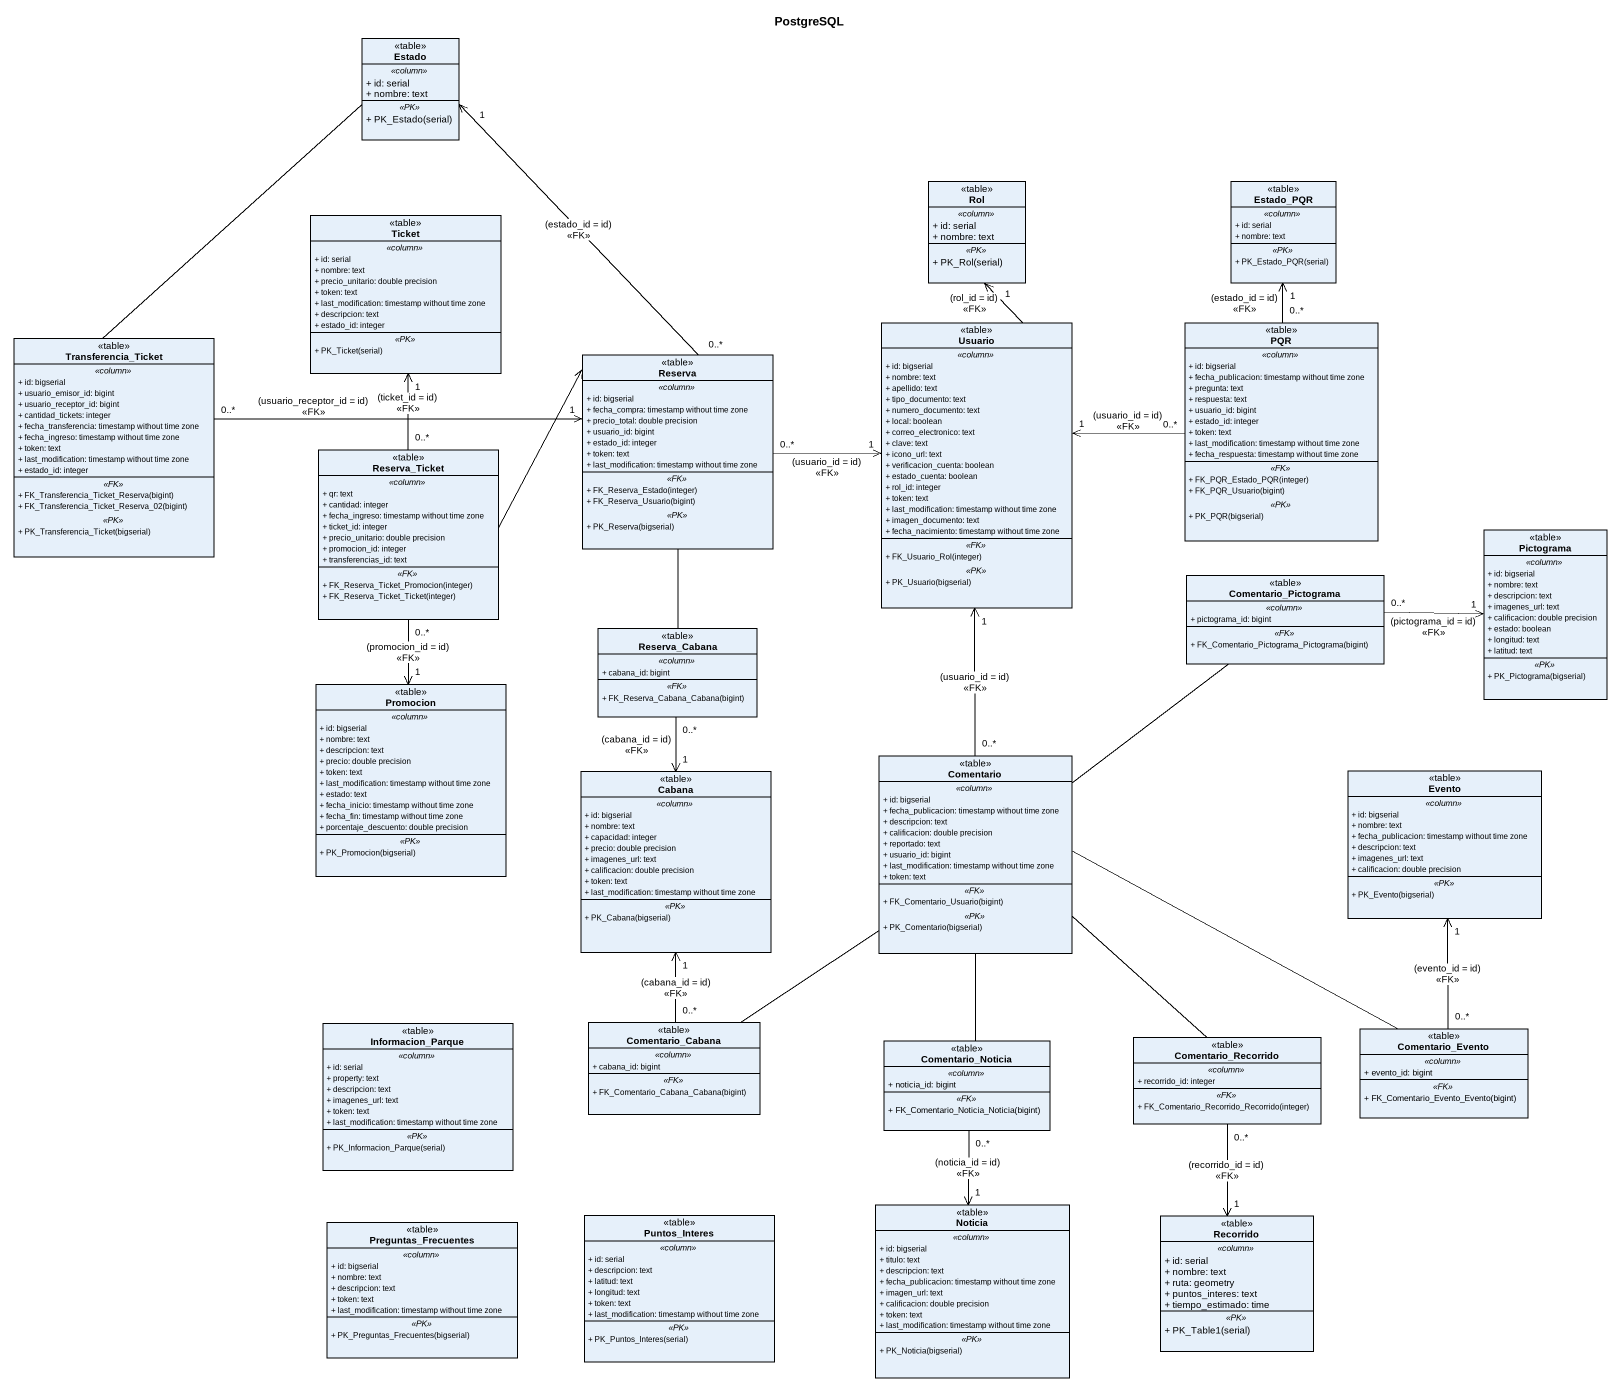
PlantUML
@startuml
title PostgreSQL
hide circle
hide empty members
skinparam classAttributeIconSize 0
class Estado <<table>> {
  .. <<column>> ..
  + id: serial
  + nombre: text
  .. <<PK>> ..
  + PK_Estado(serial)
}
class Rol <<table>> {
  .. <<column>> ..
  + id: serial
  + nombre: text
  .. <<PK>> ..
  + PK_Rol(serial)
}
class Estado_PQR <<table>> {
  .. <<column>> ..
  + id: serial
  + nombre: text
  .. <<PK>> ..
  + PK_Estado_PQR(serial)
}
class Ticket <<table>> {
  .. <<column>> ..
  + id: serial
  + nombre: text
  + precio_unitario: double precision
  + token: text
  + last_modification: timestamp without time zone
  + descripcion: text
  + estado_id: integer
  .. <<PK>> ..
  + PK_Ticket(serial)
}
class Transferencia_Ticket <<table>> {
  .. <<column>> ..
  + id: bigserial
  + usuario_emisor_id: bigint
  + usuario_receptor_id: bigint
  + cantidad_tickets: integer
  + fecha_transferencia: timestamp without time zone
  + fecha_ingreso: timestamp without time zone
  + token: text
  + last_modification: timestamp without time zone
  + estado_id: integer
  .. <<FK>> ..
  + FK_Transferencia_Ticket_Reserva(bigint)
  + FK_Transferencia_Ticket_Reserva_02(bigint)
  .. <<PK>> ..
  + PK_Transferencia_Ticket(bigserial)
}
class Usuario <<table>> {
  .. <<column>> ..
  + id: bigserial
  + nombre: text
  + apellido: text
  + tipo_documento: text
  + numero_documento: text
  + local: boolean
  + correo_electronico: text
  + clave: text
  + icono_url: text
  + verificacion_cuenta: boolean
  + estado_cuenta: boolean
  + rol_id: integer
  + token: text
  + last_modification: timestamp without time zone
  + imagen_documento: text
  + fecha_nacimiento: timestamp without time zone
  .. <<FK>> ..
  + FK_Usuario_Rol(integer)
  .. <<PK>> ..
  + PK_Usuario(bigserial)
}
class PQR <<table>> {
  .. <<column>> ..
  + id: bigserial
  + fecha_publicacion: timestamp without time zone
  + pregunta: text
  + respuesta: text
  + usuario_id: bigint
  + estado_id: integer
  + token: text
  + last_modification: timestamp without time zone
  + fecha_respuesta: timestamp without time zone
  .. <<FK>> ..
  + FK_PQR_Estado_PQR(integer)
  + FK_PQR_Usuario(bigint)
  .. <<PK>> ..
  + PK_PQR(bigserial)
}
class Reserva <<table>> {
  .. <<column>> ..
  + id: bigserial
  + fecha_compra: timestamp without time zone
  + precio_total: double precision
  + usuario_id: bigint
  + estado_id: integer
  + token: text
  + last_modification: timestamp without time zone
  .. <<FK>> ..
  + FK_Reserva_Estado(integer)
  + FK_Reserva_Usuario(bigint)
  .. <<PK>> ..
  + PK_Reserva(bigserial)
}
class Reserva_Ticket <<table>> {
  .. <<column>> ..
  + qr: text
  + cantidad: integer
  + fecha_ingreso: timestamp without time zone
  + ticket_id: integer
  + precio_unitario: double precision
  + promocion_id: integer
  + transferencias_id: text
  .. <<FK>> ..
  + FK_Reserva_Ticket_Promocion(integer)
  + FK_Reserva_Ticket_Ticket(integer)
}
class Pictograma <<table>> {
  .. <<column>> ..
  + id: bigserial
  + nombre: text
  + descripcion: text
  + imagenes_url: text
  + calificacion: double precision
  + estado: boolean
  + longitud: text
  + latitud: text
  .. <<PK>> ..
  + PK_Pictograma(bigserial)
}
class Comentario_Pictograma <<table>> {
  .. <<column>> ..
  + pictograma_id: bigint
  .. <<FK>> ..
  + FK_Comentario_Pictograma_Pictograma(bigint)
}
class Reserva_Cabana <<table>> {
  .. <<column>> ..
  + cabana_id: bigint
  .. <<FK>> ..
  + FK_Reserva_Cabana_Cabana(bigint)
}
class Promocion <<table>> {
  .. <<column>> ..
  + id: bigserial
  + nombre: text
  + descripcion: text
  + precio: double precision
  + token: text
  + last_modification: timestamp without time zone
  + estado: text
  + fecha_inicio: timestamp without time zone
  + fecha_fin: timestamp without time zone
  + porcentaje_descuento: double precision
  .. <<PK>> ..
  + PK_Promocion(bigserial)
}
class Cabana <<table>> {
  .. <<column>> ..
  + id: bigserial
  + nombre: text
  + capacidad: integer
  + precio: double precision
  + imagenes_url: text
  + calificacion: double precision
  + token: text
  + last_modification: timestamp without time zone
  .. <<PK>> ..
  + PK_Cabana(bigserial)
}
class Comentario <<table>> {
  .. <<column>> ..
  + id: bigserial
  + fecha_publicacion: timestamp without time zone
  + descripcion: text
  + calificacion: double precision
  + reportado: text
  + usuario_id: bigint
  + last_modification: timestamp without time zone
  + token: text
  .. <<FK>> ..
  + FK_Comentario_Usuario(bigint)
  .. <<PK>> ..
  + PK_Comentario(bigserial)
}
class Evento <<table>> {
  .. <<column>> ..
  + id: bigserial
  + nombre: text
  + fecha_publicacion: timestamp without time zone
  + descripcion: text
  + imagenes_url: text
  + calificacion: double precision
  .. <<PK>> ..
  + PK_Evento(bigserial)
}
class Informacion_Parque <<table>> {
  .. <<column>> ..
  + id: serial
  + property: text
  + descripcion: text
  + imagenes_url: text
  + token: text
  + last_modification: timestamp without time zone
  .. <<PK>> ..
  + PK_Informacion_Parque(serial)
}
class Comentario_Cabana <<table>> {
  .. <<column>> ..
  + cabana_id: bigint
  .. <<FK>> ..
  + FK_Comentario_Cabana_Cabana(bigint)
}
class Comentario_Noticia <<table>> {
  .. <<column>> ..
  + noticia_id: bigint
  .. <<FK>> ..
  + FK_Comentario_Noticia_Noticia(bigint)
}
class Comentario_Recorrido <<table>> {
  .. <<column>> ..
  + recorrido_id: integer
  .. <<FK>> ..
  + FK_Comentario_Recorrido_Recorrido(integer)
}
class Comentario_Evento <<table>> {
  .. <<column>> ..
  + evento_id: bigint
  .. <<FK>> ..
  + FK_Comentario_Evento_Evento(bigint)
}
class Puntos_Interes <<table>> {
  .. <<column>> ..
  + id: serial
  + descripcion: text
  + latitud: text
  + longitud: text
  + token: text
  + last_modification: timestamp without time zone
  .. <<PK>> ..
  + PK_Puntos_Interes(serial)
}
class Noticia <<table>> {
  .. <<column>> ..
  + id: bigserial
  + titulo: text
  + descripcion: text
  + fecha_publicacion: timestamp without time zone
  + imagen_url: text
  + calificacion: double precision
  + token: text
  + last_modification: timestamp without time zone
  .. <<PK>> ..
  + PK_Noticia(bigserial)
}
class Recorrido <<table>> {
  .. <<column>> ..
  + id: serial
  + nombre: text
  + ruta: geometry
  + puntos_interes: text
  + tiempo_estimado: time
  .. <<PK>> ..
  + PK_Table1(serial)
}
class Preguntas_Frecuentes <<table>> {
  .. <<column>> ..
  + id: bigserial
  + nombre: text
  + descripcion: text
  + token: text
  + last_modification: timestamp without time zone
  .. <<PK>> ..
  + PK_Preguntas_Frecuentes(bigserial)
}
Transferencia_Ticket -up- Estado
Transferencia_Ticket "0..*" -right-> "1" Reserva : (usuario_receptor_id = id)\n<<FK>>
Usuario -up-> "1" Rol : (rol_id = id)\n<<FK>>
PQR "0..*" -up-> "1" Estado_PQR : (estado_id = id)\n<<FK>>
PQR "0..*" -left-> "1" Usuario : (usuario_id = id)\n<<FK>>
Reserva "0..*" -up-> "1" Estado : (estado_id = id)\n<<FK>>
Reserva "0..*" -right-> "1" Usuario : (usuario_id = id)\n<<FK>>
Reserva -- Reserva_Cabana
Reserva_Ticket "0..*" -up-> "1" Ticket : (ticket_id = id)\n<<FK>>
Reserva_Ticket -right-> Reserva
Reserva_Ticket "0..*" --> "1" Promocion : (promocion_id = id)\n<<FK>>
Comentario_Pictograma "0..*" -right-> "1" Pictograma : (pictograma_id = id)\n<<FK>>
Reserva_Cabana "0..*" --> "1" Cabana : (cabana_id = id)\n<<FK>>
Comentario "0..*" -up-> "1" Usuario : (usuario_id = id)\n<<FK>>
Comentario -up- Comentario_Pictograma
Comentario -- Comentario_Recorrido
Comentario -right- Comentario_Evento
Comentario_Cabana "0..*" -up-> "1" Cabana : (cabana_id = id)\n<<FK>>
Comentario_Cabana -up- Comentario
Comentario_Noticia -up- Comentario
Comentario_Noticia "0..*" --> "1" Noticia : (noticia_id = id)\n<<FK>>
Comentario_Recorrido "0..*" --> "1" Recorrido : (recorrido_id = id)\n<<FK>>
Comentario_Evento "0..*" -up-> "1" Evento : (evento_id = id)\n<<FK>>
@enduml
